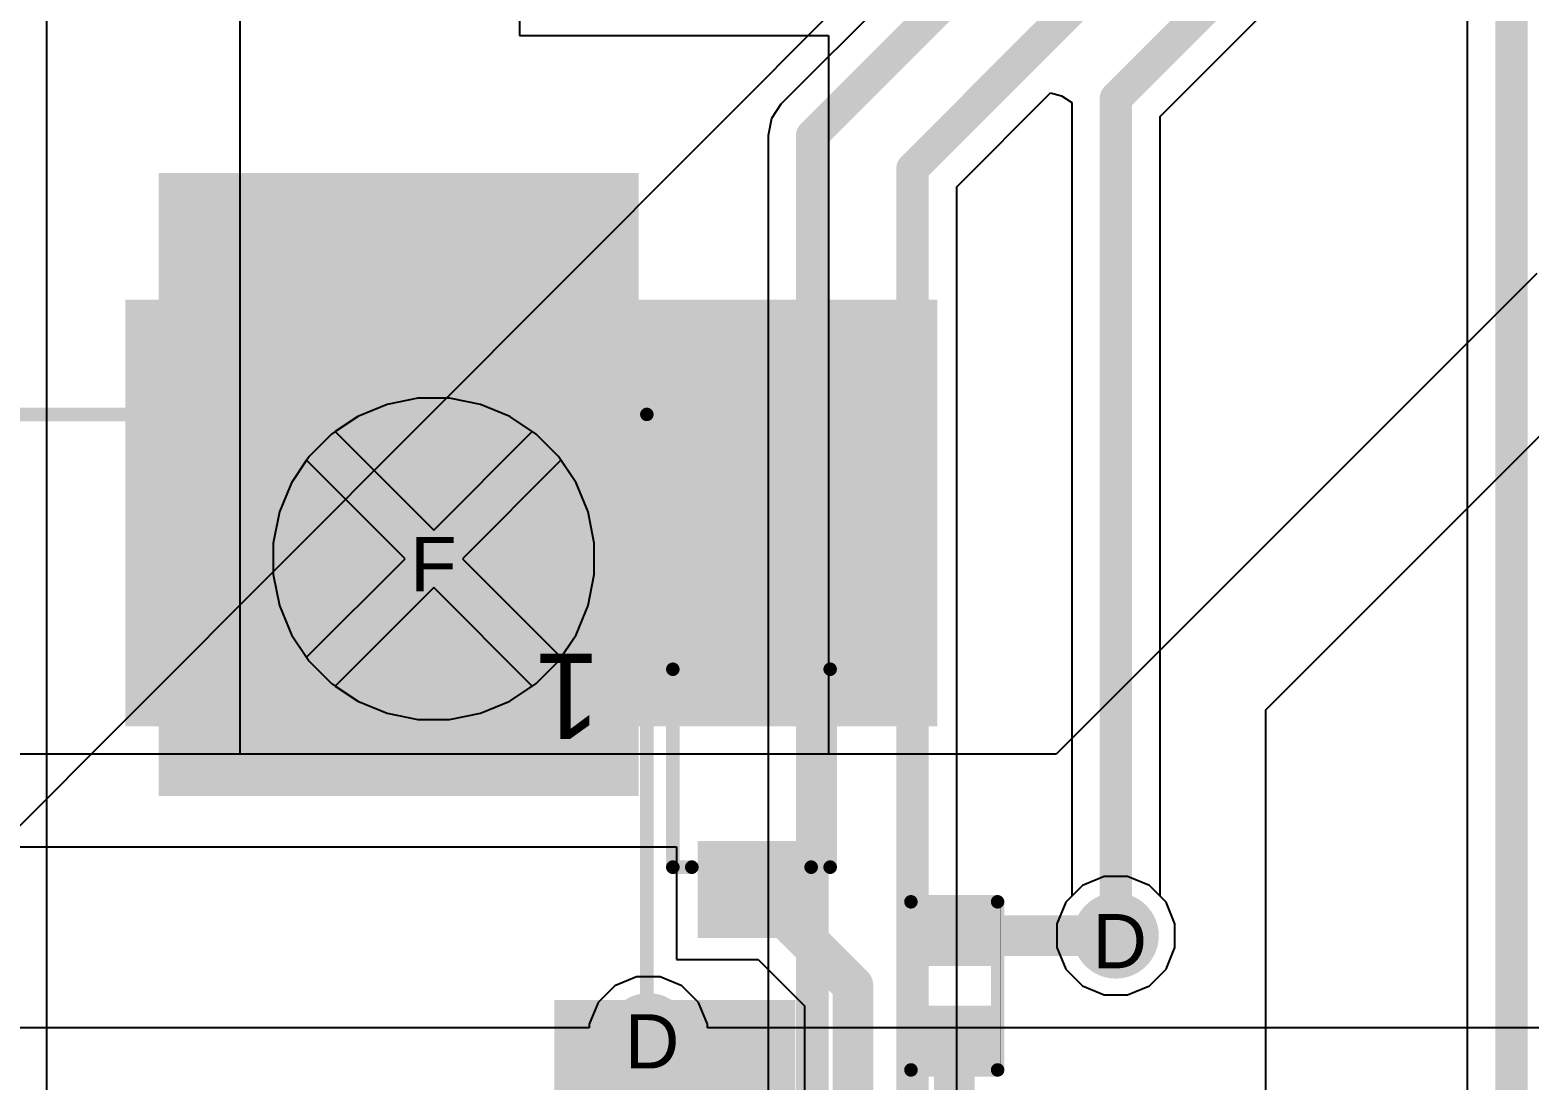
# Model space of a CAD drawing. Header units: inches. Extents: x 0 to 5401, y 0 to 5414.
# Drawn here: x 27.67 to 41.73, y 28.27 to 38.12 of the extents above; entities that cross this region are included whole.
import ezdxf

# ---------------------------------------------------------------- set-up
doc = ezdxf.new("R2010")
doc.units = ezdxf.units.IN
for name, color, linetype in [('Bottom Layer', 5, 'Continuous'), ('Bottom Solder', 6, 'Continuous'), ('Drill Drawing', 1, 'Continuous'), ('Layer 1', 16, 'Continuous'), ('Layer 2', 76, 'Continuous'), ('Multi-Layer', 9, 'Continuous'), ('Pad Holes', 156, 'Continuous'), ('Top Layer', 1, 'Continuous'), ('Top Overlay', 2, 'Continuous'), ('Top Paste', 8, 'Continuous'), ('Top Solder', 216, 'Continuous'), ('Via Holes', 16, 'Continuous')]:
    doc.layers.add(name, color=color, linetype=linetype)
doc.styles.add('Arial', font='', dxfattribs={"height": 0.2})
doc.styles.get('Arial').set_extended_font_data('Arial')

# ---------------------------------------------------------------- blocks, each defined once
blk = doc.blocks.new('R___0402_93')
at = {"layer": 'Top Layer'}
for points in [[(-0.699, -0.318), (-0.699, 0.318), (-0.241, 0.318), (-0.241, -0.318)], [(0.241, -0.318), (0.241, 0.318), (0.699, 0.318), (0.699, -0.318)]]:
    blk.add_hatch(color=1, dxfattribs=at).paths.add_polyline_path(points)
at = {"layer": 'Top Paste'}
for points in [[(-0.699, -0.318), (-0.699, 0.318), (-0.241, 0.318), (-0.241, -0.318)], [(0.241, -0.318), (0.241, 0.318), (0.699, 0.318), (0.699, -0.318)]]:
    blk.add_hatch(color=8, dxfattribs=at).paths.add_polyline_path(points)
at = {"layer": 'Top Solder'}
for points in [[(-0.754, -0.373), (-0.754, 0.373), (-0.186, 0.373), (-0.186, -0.373)], [(0.186, -0.373), (0.186, 0.373), (0.754, 0.373), (0.754, -0.373)]]:
    blk.add_hatch(color=216, dxfattribs=at).paths.add_polyline_path(points)
at = {"layer": 'Top Overlay'}
for points in [[(-0.787, 0.406, 0.127, 0.127, 0), (-0.787, -0.406, 0.127, 0.127, 0)], [(-0.787, 0.406, 0.127, 0.127, 0), (0.787, 0.406, 0.127, 0.127, 0)], [(0.787, 0.406, 0.127, 0.127, 0), (0.787, -0.406, 0.127, 0.127, 0)], [(-0.787, -0.406, 0.127, 0.127, 0), (0.787, -0.406, 0.127, 0.127, 0)], [(-0.813, -0.432, 0.00323, 0.00323, 0), (0.813, -0.432, 0.00323, 0.00323, 0)]]:
    blk.add_lwpolyline(points, format="xyseb", dxfattribs=at)
for points in [[(-0.819, 0.406, 0.0635, 0.0635, 1), (-0.756, 0.406, 0.0635, 0.0635, 1)], [(-0.819, 0.406, 0.0635, 0.0635, 1), (-0.756, 0.406, 0.0635, 0.0635, 1)], [(0.756, 0.406, 0.0635, 0.0635, 1), (0.819, 0.406, 0.0635, 0.0635, 1)], [(0.756, 0.406, 0.0635, 0.0635, 1), (0.819, 0.406, 0.0635, 0.0635, 1)], [(-0.819, -0.406, 0.0635, 0.0635, 1), (-0.756, -0.406, 0.0635, 0.0635, 1)], [(-0.819, -0.406, 0.0635, 0.0635, 1), (-0.756, -0.406, 0.0635, 0.0635, 1)], [(0.756, -0.406, 0.0635, 0.0635, 1), (0.819, -0.406, 0.0635, 0.0635, 1)], [(0.756, -0.406, 0.0635, 0.0635, 1), (0.819, -0.406, 0.0635, 0.0635, 1)], [(-0.814, -0.432, 0.00161, 0.00161, 1), (-0.812, -0.432, 0.00161, 0.00161, 1)], [(0.812, -0.432, 0.00161, 0.00161, 1), (0.814, -0.432, 0.00161, 0.00161, 1)]]:
    blk.add_lwpolyline(points, format="xyseb", close=True, dxfattribs=at)
blk = doc.blocks.new('HF33F_024_ZS3_178')
at = {"layer": 'Bottom Layer'}
h = blk.add_hatch(color=5, dxfattribs=at)
edge = h.paths.add_edge_path()
edge.add_arc((-8.9, -3.81), 1.25, 0, 360)
at = {"layer": 'Bottom Solder'}
h = blk.add_hatch(color=6, dxfattribs=at)
edge = h.paths.add_edge_path()
edge.add_arc((-8.9, -3.81), 1.301, 0, 360)
at = {"layer": 'Layer 1'}
h = blk.add_hatch(color=16, dxfattribs=at)
edge = h.paths.add_edge_path()
edge.add_arc((-8.9, -3.81), 1.25, 0, 360)
at = {"layer": 'Layer 2'}
h = blk.add_hatch(color=76, dxfattribs=at)
edge = h.paths.add_edge_path()
edge.add_arc((-8.9, -3.81), 1.25, 0, 360)
at = {"layer": 'Multi-Layer'}
h = blk.add_hatch(color=9, dxfattribs=at)
edge = h.paths.add_edge_path()
edge.add_arc((-8.9, -3.81), 1.25, 0, 360)
at = {"layer": 'Pad Holes'}
h = blk.add_hatch(color=7, dxfattribs=at)
edge = h.paths.add_edge_path()
edge.add_arc((-8.9, -3.81), 0.7, 0, 360)
at = {"layer": 'Top Layer'}
h = blk.add_hatch(color=1, dxfattribs=at)
edge = h.paths.add_edge_path()
edge.add_arc((-8.9, -3.81), 1.25, 0, 360)
at = {"layer": 'Top Solder'}
h = blk.add_hatch(color=216, dxfattribs=at)
edge = h.paths.add_edge_path()
edge.add_arc((-8.9, -3.81), 1.301, 0, 360)
at = {"layer": 'Top Overlay'}
for points in [[(-10.897, 5.156, 0.127, 0.127, 0), (-10.897, -5.163, 0.127, 0.127, 0)], [(9.7, -5.163, 0.127, 0.127, 0), (-10.897, -5.163, 0.127, 0.127, 0)]]:
    blk.add_lwpolyline(points, format="xyseb", dxfattribs=at)
blk.add_lwpolyline([(-10.928, -5.163, 0.0635, 0.0635, 1), (-10.865, -5.163, 0.0635, 0.0635, 1)], format="xyseb", close=True, dxfattribs=at)
blk.add_lwpolyline([(-10.928, -5.163, 0.0635, 0.0635, 1), (-10.865, -5.163, 0.0635, 0.0635, 1)], format="xyseb", close=True, dxfattribs=at)
at = {"layer": 'Top Overlay', "style": 'Arial'}
blk.add_text('1', height=0.8, dxfattribs=at).set_placement((-10.465, -2.921))
blk = doc.blocks.new('SOD_323_212')
at = {"layer": 'Top Layer'}
for points in [[(-0.75, -0.45), (-1.55, -0.45), (-1.55, 0.45), (-0.75, 0.45)], [(1.55, -0.45), (0.75, -0.45), (0.75, 0.45), (1.55, 0.45)]]:
    blk.add_hatch(color=1, dxfattribs=at).paths.add_polyline_path(points)
at = {"layer": 'Top Overlay'}
for points in [[(-2.007, 0.483), (-0.914, 0.483), (-0.914, 0.787), (-2.007, 0.787)], [(-2.007, -0.508), (-1.575, -0.508), (-1.575, 0.508), (-2.007, 0.508)], [(-2.007, -0.787), (-0.914, -0.787), (-0.914, -0.483), (-2.007, -0.483)]]:
    blk.add_hatch(color=2, dxfattribs=at).paths.add_polyline_path(points)
at = {"layer": 'Top Paste'}
for points in [[(-0.75, -0.45), (-1.55, -0.45), (-1.55, 0.45), (-0.75, 0.45)], [(1.55, -0.45), (0.75, -0.45), (0.75, 0.45), (1.55, 0.45)]]:
    blk.add_hatch(color=8, dxfattribs=at).paths.add_polyline_path(points)
at = {"layer": 'Top Solder'}
for points in [[(-0.695, -0.505), (-1.605, -0.505), (-1.605, 0.505), (-0.695, 0.505)], [(1.605, -0.505), (0.695, -0.505), (0.695, 0.505), (1.605, 0.505)]]:
    blk.add_hatch(color=216, dxfattribs=at).paths.add_polyline_path(points)
at = {"layer": 'Top Overlay'}
for points in [[(0.94, 0.737, 0.127, 0.127, 0), (-0.914, 0.737, 0.127, 0.127, 0)], [(0.94, 0.559, 0.127, 0.127, 0), (0.94, 0.737, 0.127, 0.127, 0)], [(0.94, -0.737, 0.127, 0.127, 0), (0.94, -0.559, 0.127, 0.127, 0)], [(0.94, -0.737, 0.127, 0.127, 0), (-0.914, -0.737, 0.127, 0.127, 0)]]:
    blk.add_lwpolyline(points, format="xyseb", dxfattribs=at)
for points in [[(-0.946, 0.737, 0.0635, 0.0635, 1), (-0.883, 0.737, 0.0635, 0.0635, 1)], [(0.908, 0.737, 0.0635, 0.0635, 1), (0.972, 0.737, 0.0635, 0.0635, 1)], [(0.908, 0.737, 0.0635, 0.0635, 1), (0.972, 0.737, 0.0635, 0.0635, 1)], [(0.908, 0.559, 0.0635, 0.0635, 1), (0.972, 0.559, 0.0635, 0.0635, 1)], [(0.908, -0.559, 0.0635, 0.0635, 1), (0.972, -0.559, 0.0635, 0.0635, 1)], [(-0.946, -0.737, 0.0635, 0.0635, 1), (-0.883, -0.737, 0.0635, 0.0635, 1)], [(0.908, -0.737, 0.0635, 0.0635, 1), (0.972, -0.737, 0.0635, 0.0635, 1)], [(0.908, -0.737, 0.0635, 0.0635, 1), (0.972, -0.737, 0.0635, 0.0635, 1)]]:
    blk.add_lwpolyline(points, format="xyseb", close=True, dxfattribs=at)

msp = doc.modelspace()

# ---------------------------------------------------------------- hatches: boundary and pattern name
at = {"layer": 'Bottom Layer'}
h = msp.add_hatch(color=5, dxfattribs=at)
edge = h.paths.add_edge_path()
edge.add_arc((37.846, 29.635), 0.3, 0, 360)
h = msp.add_hatch(color=5, dxfattribs=at)
edge = h.paths.add_edge_path()
edge.add_arc((33.465, 28.695), 0.3, 0, 360)
at = {"layer": 'Bottom Solder'}
h = msp.add_hatch(color=6, dxfattribs=at)
edge = h.paths.add_edge_path()
edge.add_arc((37.846, 29.635), 0.402, 0, 360)
h = msp.add_hatch(color=6, dxfattribs=at)
edge = h.paths.add_edge_path()
edge.add_arc((33.465, 28.695), 0.402, 0, 360)
at = {"layer": 'Layer 1'}
h = msp.add_hatch(color=16, dxfattribs=at)
edge = h.paths.add_edge_path()
edge.add_arc((37.846, 29.635), 0.3, 0, 360)
h = msp.add_hatch(color=16, dxfattribs=at)
edge = h.paths.add_edge_path()
edge.add_arc((33.465, 28.695), 0.3, 0, 360)
at = {"layer": 'Layer 2'}
msp.add_hatch(color=76, dxfattribs=at).paths.add_polyline_path([(28.877, 30.944), (33.376, 30.944), (33.376, 36.782), (28.877, 36.782)])
h = msp.add_hatch(color=76, dxfattribs=at)
edge = h.paths.add_edge_path()
edge.add_arc((37.846, 29.635), 0.3, 0, 360)
h = msp.add_hatch(color=76, dxfattribs=at)
edge = h.paths.add_edge_path()
edge.add_arc((33.465, 28.695), 0.3, 0, 360)
at = {"layer": 'Top Layer'}
for points in [[(28.564, 31.598), (36.174, 31.598), (36.174, 35.593), (28.564, 35.593)], [(32.584, 27.086), (34.842, 27.086), (34.842, 29.032), (32.584, 29.032)]]:
    msp.add_hatch(color=1, dxfattribs=at).paths.add_polyline_path(points)
h = msp.add_hatch(color=1, dxfattribs=at)
edge = h.paths.add_edge_path()
edge.add_arc((37.846, 29.635), 0.3, 0, 360)
h = msp.add_hatch(color=1, dxfattribs=at)
edge = h.paths.add_edge_path()
edge.add_arc((33.465, 28.695), 0.3, 0, 360)
at = {"layer": 'Top Solder'}
h = msp.add_hatch(color=216, dxfattribs=at)
edge = h.paths.add_edge_path()
edge.add_arc((37.846, 29.635), 0.402, 0, 360)
h = msp.add_hatch(color=216, dxfattribs=at)
edge = h.paths.add_edge_path()
edge.add_arc((33.465, 28.695), 0.402, 0, 360)
at = {"layer": 'Via Holes'}
h = msp.add_hatch(color=7, dxfattribs=at)
edge = h.paths.add_edge_path()
edge.add_arc((37.846, 29.635), 0.15, 0, 360)
h = msp.add_hatch(color=7, dxfattribs=at)
edge = h.paths.add_edge_path()
edge.add_arc((33.465, 28.695), 0.15, 0, 360)

# ---------------------------------------------------------------- linework, layer by layer
at = {"layer": 'Bottom Layer'}
for p, q in [((27.831, 25.048), (27.831, 78.795)), ((44.75, 47.467), (34.708, 37.425)), ((38.26, 37.309), (41.113, 40.162)), ((41.139, 39.733), (41.139, 18.631)), ((36.355, 36.652), (37.235, 37.531)), ((37.235, 37.531), (37.337, 37.505)), ((34.708, 37.425), (34.618, 37.291)), ((37.337, 37.505), (37.432, 37.441)), ((37.432, 37.441), (37.432, 30.004)), ((34.618, 37.291), (34.587, 37.132)), ((38.26, 30.004), (38.26, 37.309)), ((34.587, 37.132), (34.587, 21.209)), ((36.355, 18.148), (36.355, 36.652)), ((31.017, 34.612), (30.743, 34.499)), ((31.307, 34.67), (31.017, 34.612)), ((31.603, 34.67), (31.307, 34.67)), ((31.894, 34.612), (31.603, 34.67)), ((32.168, 34.499), (31.894, 34.612)), ((30.743, 34.499), (30.496, 34.334)), ((32.414, 34.334), (32.168, 34.499)), ((30.496, 34.334), (30.287, 34.125)), ((32.623, 34.125), (32.414, 34.334)), ((30.287, 34.125), (30.122, 33.878)), ((32.788, 33.878), (32.623, 34.125)), ((30.122, 33.878), (30.009, 33.605)), ((32.901, 33.605), (32.788, 33.878)), ((30.009, 33.605), (29.951, 33.314)), ((32.959, 33.314), (32.901, 33.605)), ((29.951, 33.314), (29.951, 33.018)), ((32.959, 33.018), (32.959, 33.314)), ((29.951, 33.018), (30.009, 32.727)), ((32.901, 32.727), (32.959, 33.018)), ((30.009, 32.727), (30.122, 32.453)), ((32.788, 32.453), (32.901, 32.727)), ((30.122, 32.453), (30.287, 32.207)), ((32.623, 32.207), (32.788, 32.453)), ((30.287, 32.207), (30.496, 31.998)), ((32.414, 31.998), (32.623, 32.207)), ((30.496, 31.998), (30.743, 31.833)), ((32.168, 31.833), (32.414, 31.998)), ((30.743, 31.833), (31.017, 31.72)), ((31.894, 31.72), (32.168, 31.833)), ((31.017, 31.72), (31.307, 31.662)), ((31.307, 31.662), (31.603, 31.662)), ((31.603, 31.662), (31.894, 31.72)), ((37.376, 29.949), (37.292, 29.745)), ((37.432, 30.004), (37.376, 29.949)), ((38.316, 29.949), (38.26, 30.004)), ((38.4, 29.745), (38.316, 29.949)), ((37.292, 29.745), (37.292, 29.525)), ((38.4, 29.525), (38.4, 29.745)), ((37.292, 29.525), (37.376, 29.321)), ((38.316, 29.321), (38.4, 29.525)), ((37.376, 29.321), (37.532, 29.166)), ((38.16, 29.166), (38.316, 29.321)), ((37.532, 29.166), (37.736, 29.081)), ((37.956, 29.081), (38.16, 29.166)), ((37.736, 29.081), (37.956, 29.081))]:
    msp.add_line(p, q, dxfattribs=at)
for points in [[(35.941, 36.823, 0.305, 0.305, 0), (55.855, 56.737, 0.305, 0.305, 0)], [(37.846, 37.48, 0.305, 0.305, 0), (56.868, 56.502, 0.305, 0.305, 0)], [(35.001, 37.132, 0.305, 0.305, 0), (45.304, 47.435, 0.305, 0.305, 0)], [(41.553, 18.631, 0.305, 0.305, 0), (41.553, 39.733, 0.305, 0.305, 0)], [(37.846, 29.635, 0.305, 0.305, 0), (37.846, 37.48, 0.305, 0.305, 0)], [(35.001, 21.037, 0.305, 0.305, 0), (35.001, 37.132, 0.305, 0.305, 0)], [(35.941, 17.977, 0.305, 0.305, 0), (35.941, 36.823, 0.305, 0.305, 0)]]:
    msp.add_lwpolyline(points, format="xyseb", dxfattribs=at)
for points in [[(37.77, 37.48, 0.152, 0.152, 1), (37.922, 37.48, 0.152, 0.152, 1)], [(37.77, 37.48, 0.152, 0.152, 1), (37.922, 37.48, 0.152, 0.152, 1)], [(34.925, 37.132, 0.152, 0.152, 1), (35.077, 37.132, 0.152, 0.152, 1)], [(34.925, 37.132, 0.152, 0.152, 1), (35.077, 37.132, 0.152, 0.152, 1)], [(35.865, 36.823, 0.152, 0.152, 1), (36.017, 36.823, 0.152, 0.152, 1)], [(35.865, 36.823, 0.152, 0.152, 1), (36.017, 36.823, 0.152, 0.152, 1)], [(37.77, 29.635, 0.152, 0.152, 1), (37.922, 29.635, 0.152, 0.152, 1)]]:
    msp.add_lwpolyline(points, format="xyseb", close=True, dxfattribs=at)
at = {"layer": 'Layer 1'}
for p, q in [((31.017, 34.612), (30.743, 34.499)), ((31.307, 34.67), (31.017, 34.612)), ((31.603, 34.67), (31.307, 34.67)), ((31.894, 34.612), (31.603, 34.67)), ((32.168, 34.499), (31.894, 34.612)), ((30.743, 34.499), (30.496, 34.334)), ((32.414, 34.334), (32.168, 34.499)), ((30.496, 34.334), (30.287, 34.125)), ((32.623, 34.125), (32.414, 34.334)), ((30.287, 34.125), (30.122, 33.878)), ((32.788, 33.878), (32.623, 34.125)), ((30.122, 33.878), (30.009, 33.605)), ((32.901, 33.605), (32.788, 33.878)), ((30.009, 33.605), (29.951, 33.314)), ((32.959, 33.314), (32.901, 33.605)), ((29.951, 33.314), (29.951, 33.018)), ((32.959, 33.018), (32.959, 33.314)), ((29.951, 33.018), (30.009, 32.727)), ((32.901, 32.727), (32.959, 33.018)), ((30.009, 32.727), (30.122, 32.453)), ((32.788, 32.453), (32.901, 32.727)), ((30.122, 32.453), (30.287, 32.207)), ((32.623, 32.207), (32.788, 32.453)), ((30.287, 32.207), (30.496, 31.998)), ((32.414, 31.998), (32.623, 32.207)), ((30.496, 31.998), (30.743, 31.833)), ((32.168, 31.833), (32.414, 31.998)), ((30.743, 31.833), (31.017, 31.72)), ((31.894, 31.72), (32.168, 31.833)), ((31.017, 31.72), (31.307, 31.662)), ((31.307, 31.662), (31.603, 31.662)), ((31.603, 31.662), (31.894, 31.72)), ((37.532, 30.105), (37.376, 29.949)), ((37.736, 30.189), (37.532, 30.105)), ((37.956, 30.189), (37.736, 30.189)), ((38.16, 30.105), (37.956, 30.189)), ((38.316, 29.949), (38.16, 30.105)), ((37.376, 29.949), (37.292, 29.745)), ((38.4, 29.745), (38.316, 29.949)), ((37.292, 29.745), (37.292, 29.525)), ((38.4, 29.525), (38.4, 29.745)), ((37.292, 29.525), (37.376, 29.321)), ((38.316, 29.321), (38.4, 29.525)), ((37.376, 29.321), (37.532, 29.166)), ((38.16, 29.166), (38.316, 29.321)), ((37.532, 29.166), (37.736, 29.081)), ((37.956, 29.081), (38.16, 29.166)), ((37.736, 29.081), (37.956, 29.081))]:
    msp.add_line(p, q, dxfattribs=at)
at = {"layer": 'Layer 2'}
for p, q in [((31.017, 34.612), (30.743, 34.499)), ((31.307, 34.67), (31.017, 34.612)), ((31.603, 34.67), (31.307, 34.67)), ((31.894, 34.612), (31.603, 34.67)), ((32.168, 34.499), (31.894, 34.612)), ((30.743, 34.499), (30.532, 34.358)), ((32.378, 34.358), (32.168, 34.499)), ((30.532, 34.358), (31.455, 33.435)), ((31.455, 33.435), (32.378, 34.358)), ((30.263, 34.089), (30.122, 33.878)), ((31.186, 33.166), (30.263, 34.089)), ((32.647, 34.089), (31.725, 33.166)), ((32.788, 33.878), (32.647, 34.089)), ((30.122, 33.878), (30.009, 33.605)), ((32.901, 33.605), (32.788, 33.878)), ((30.009, 33.605), (29.951, 33.314)), ((32.959, 33.314), (32.901, 33.605)), ((29.951, 33.314), (29.951, 33.018)), ((32.959, 33.018), (32.959, 33.314)), ((30.263, 32.243), (31.186, 33.166)), ((31.725, 33.166), (32.647, 32.243)), ((29.951, 33.018), (30.009, 32.727)), ((31.455, 32.896), (30.532, 31.974)), ((32.378, 31.974), (31.455, 32.896)), ((32.901, 32.727), (32.959, 33.018)), ((30.009, 32.727), (30.122, 32.453)), ((32.788, 32.453), (32.901, 32.727)), ((30.122, 32.453), (30.263, 32.243)), ((32.647, 32.243), (32.788, 32.453)), ((30.532, 31.974), (30.743, 31.833)), ((32.168, 31.833), (32.378, 31.974)), ((30.743, 31.833), (31.017, 31.72)), ((31.894, 31.72), (32.168, 31.833)), ((31.017, 31.72), (31.307, 31.662)), ((31.307, 31.662), (31.603, 31.662)), ((31.603, 31.662), (31.894, 31.72)), ((37.532, 30.105), (37.376, 29.949)), ((37.736, 30.189), (37.532, 30.105)), ((37.956, 30.189), (37.736, 30.189)), ((38.16, 30.105), (37.956, 30.189)), ((38.316, 29.949), (38.16, 30.105)), ((37.376, 29.949), (37.292, 29.745)), ((38.4, 29.745), (38.316, 29.949)), ((37.292, 29.745), (37.292, 29.525)), ((38.4, 29.525), (38.4, 29.745)), ((37.292, 29.525), (37.376, 29.321)), ((38.316, 29.321), (38.4, 29.525)), ((33.354, 29.249), (33.151, 29.165)), ((33.575, 29.249), (33.354, 29.249)), ((33.778, 29.165), (33.575, 29.249)), ((37.376, 29.321), (37.532, 29.166)), ((38.16, 29.166), (38.316, 29.321)), ((33.151, 29.165), (32.995, 29.009)), ((33.934, 29.009), (33.778, 29.165)), ((37.532, 29.166), (37.736, 29.081)), ((37.956, 29.081), (38.16, 29.166)), ((32.995, 29.009), (32.911, 28.806)), ((34.019, 28.806), (33.934, 29.009)), ((37.736, 29.081), (37.956, 29.081)), ((32.911, 28.772), (17.704, 28.772)), ((32.911, 28.806), (32.911, 28.772)), ((34.019, 28.772), (34.019, 28.806)), ((45.72, 28.772), (34.019, 28.772))]:
    msp.add_line(p, q, dxfattribs=at)
at = {"layer": 'Top Layer'}
for p, q in [((32.258, 58.852), (32.258, 38.068)), ((29.642, 31.337), (29.642, 41.573)), ((32.258, 38.068), (35.154, 38.068)), ((35.154, 38.068), (35.154, 31.337)), ((41.79, 35.839), (37.287, 31.337)), ((31.017, 34.612), (30.743, 34.499)), ((31.017, 34.612), (30.743, 34.499)), ((31.307, 34.67), (31.017, 34.612)), ((31.307, 34.67), (31.017, 34.612)), ((31.603, 34.67), (31.307, 34.67)), ((31.603, 34.67), (31.307, 34.67)), ((31.894, 34.612), (31.603, 34.67)), ((31.894, 34.612), (31.603, 34.67)), ((32.168, 34.499), (31.894, 34.612)), ((32.168, 34.499), (31.894, 34.612)), ((39.252, 31.752), (42.131, 34.631)), ((30.743, 34.499), (30.532, 34.358)), ((30.743, 34.499), (30.532, 34.358)), ((32.378, 34.358), (32.168, 34.499)), ((32.378, 34.358), (32.168, 34.499)), ((30.532, 34.358), (31.455, 33.435)), ((30.532, 34.358), (31.455, 33.435)), ((31.455, 33.435), (32.378, 34.358)), ((31.455, 33.435), (32.378, 34.358)), ((30.263, 34.089), (30.122, 33.878)), ((30.263, 34.089), (30.122, 33.878)), ((31.186, 33.166), (30.263, 34.089)), ((31.186, 33.166), (30.263, 34.089)), ((32.647, 34.089), (31.725, 33.166)), ((32.647, 34.089), (31.725, 33.166)), ((32.788, 33.878), (32.647, 34.089)), ((32.788, 33.878), (32.647, 34.089)), ((30.122, 33.878), (30.009, 33.605)), ((30.122, 33.878), (30.009, 33.605)), ((32.901, 33.605), (32.788, 33.878)), ((32.901, 33.605), (32.788, 33.878)), ((30.009, 33.605), (29.951, 33.314)), ((30.009, 33.605), (29.951, 33.314)), ((32.959, 33.314), (32.901, 33.605)), ((32.959, 33.314), (32.901, 33.605)), ((29.951, 33.314), (29.951, 33.018)), ((29.951, 33.314), (29.951, 33.018)), ((32.959, 33.018), (32.959, 33.314)), ((32.959, 33.018), (32.959, 33.314)), ((30.263, 32.243), (31.186, 33.166)), ((30.263, 32.243), (31.186, 33.166)), ((31.725, 33.166), (32.647, 32.243)), ((31.725, 33.166), (32.647, 32.243)), ((29.951, 33.018), (30.009, 32.727)), ((29.951, 33.018), (30.009, 32.727)), ((31.455, 32.896), (30.532, 31.974)), ((31.455, 32.896), (30.532, 31.974)), ((32.378, 31.974), (31.455, 32.896)), ((32.378, 31.974), (31.455, 32.896)), ((32.901, 32.727), (32.959, 33.018)), ((32.901, 32.727), (32.959, 33.018)), ((30.009, 32.727), (30.122, 32.453)), ((30.009, 32.727), (30.122, 32.453)), ((32.788, 32.453), (32.901, 32.727)), ((32.788, 32.453), (32.901, 32.727)), ((30.122, 32.453), (30.263, 32.243)), ((30.122, 32.453), (30.263, 32.243)), ((32.647, 32.243), (32.788, 32.453)), ((32.647, 32.243), (32.788, 32.453)), ((30.532, 31.974), (30.743, 31.833)), ((30.532, 31.974), (30.743, 31.833)), ((32.168, 31.833), (32.378, 31.974)), ((32.168, 31.833), (32.378, 31.974)), ((30.743, 31.833), (31.017, 31.72)), ((30.743, 31.833), (31.017, 31.72)), ((31.894, 31.72), (32.168, 31.833)), ((31.894, 31.72), (32.168, 31.833)), ((31.017, 31.72), (31.307, 31.662)), ((31.017, 31.72), (31.307, 31.662)), ((31.307, 31.662), (31.603, 31.662)), ((31.307, 31.662), (31.603, 31.662)), ((31.603, 31.662), (31.894, 31.72)), ((31.603, 31.662), (31.894, 31.72)), ((39.252, 13.803), (39.252, 31.752)), ((35.154, 31.337), (17.094, 31.337)), ((37.287, 31.337), (29.642, 31.337)), ((8.328, 30.467), (33.728, 30.467)), ((33.728, 30.467), (33.728, 29.413)), ((33.728, 29.413), (34.495, 29.413)), ((34.495, 29.413), (34.929, 28.979)), ((34.929, 28.979), (34.929, 26.26))]:
    msp.add_line(p, q, dxfattribs=at)
for points in [[(34.432, 30.067, 0.381, 0.381, 0), (34.482, 30.067, 0.381, 0.381, 0)], [(34.482, 30.067, 0.381, 0.381, 0), (35.382, 29.167, 0.381, 0.381, 0)], [(36.332, 29.635, 0.381, 0.381, 0), (37.846, 29.635, 0.381, 0.381, 0)], [(35.382, 25.546, 0.381, 0.381, 0), (35.382, 29.167, 0.381, 0.381, 0)], [(36.332, 27.546, 0.381, 0.381, 0), (36.332, 28.695, 0.381, 0.381, 0)]]:
    msp.add_lwpolyline(points, format="xyseb", dxfattribs=at)
for points in [[(34.337, 30.067, 0.191, 0.191, 1), (34.527, 30.067, 0.191, 0.191, 1)], [(34.387, 30.067, 0.191, 0.191, 1), (34.577, 30.067, 0.191, 0.191, 1)], [(34.387, 30.067, 0.191, 0.191, 1), (34.577, 30.067, 0.191, 0.191, 1)], [(36.237, 29.635, 0.191, 0.191, 1), (36.427, 29.635, 0.191, 0.191, 1)], [(37.751, 29.635, 0.191, 0.191, 1), (37.941, 29.635, 0.191, 0.191, 1)], [(35.287, 29.167, 0.191, 0.191, 1), (35.477, 29.167, 0.191, 0.191, 1)], [(35.287, 29.167, 0.191, 0.191, 1), (35.477, 29.167, 0.191, 0.191, 1)], [(36.237, 28.695, 0.191, 0.191, 1), (36.427, 28.695, 0.191, 0.191, 1)]]:
    msp.add_lwpolyline(points, format="xyseb", close=True, dxfattribs=at)
at = {"layer": 'Top Solder'}
msp.add_line((3.115, 6.162), (5401.268, 5414.317), dxfattribs=at)

# ---------------------------------------------------------------- block references
for name, p, rotation in [('HF33F_024_ZS3_178', (22.555, 29.356), 180), ('SOD_323_212', (34.432, 31.217), 270), ('R___0402_93', (36.332, 29.165), 90)]:
    msp.add_blockref(name, p, dxfattribs=dict(rotation=rotation))

# ---------------------------------------------------------------- texts
at = {"layer": 'Drill Drawing', "style": 'Arial'}
for s, p in [('F', (31.235, 32.861)), ('D', (37.626, 29.33)), ('D', (33.244, 28.391))]:
    msp.add_text(s, height=0.508, dxfattribs=at).set_placement(p)

doc.saveas('drawing.dxf')
